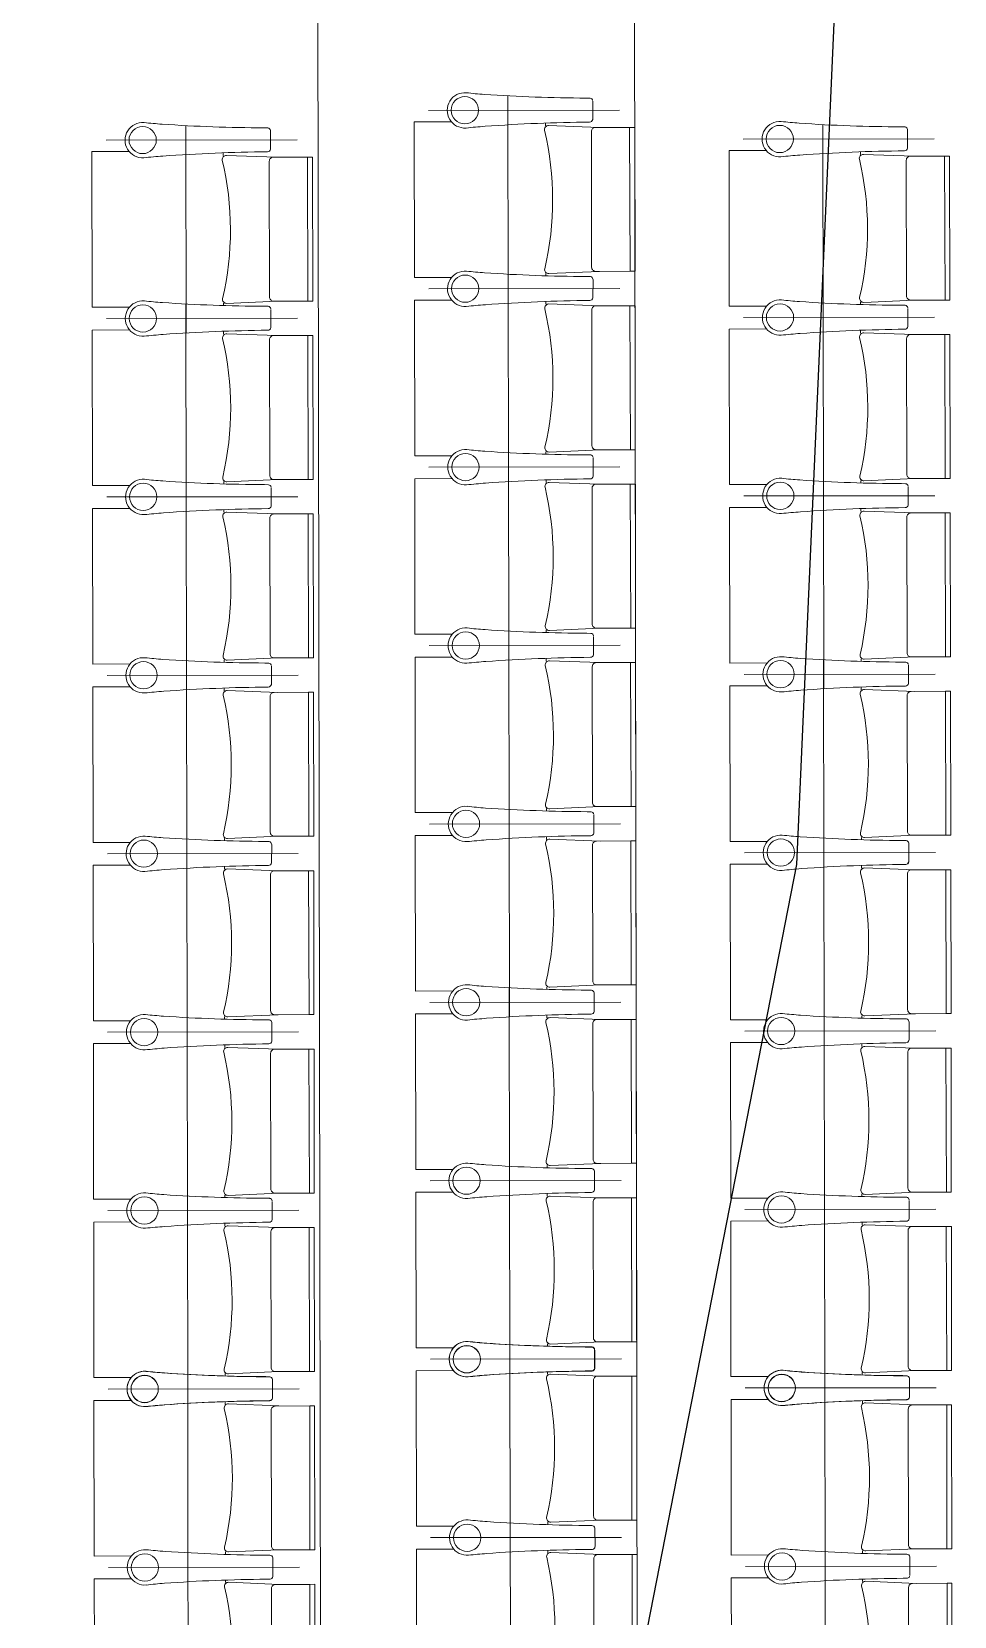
# Model space of a CAD drawing. Header units: millimetres. Extents: x 586 to 1010, y 369 to 668.
# Drawn here: x 687.69 to 690.578, y 474.639 to 479.602 of the extents above; entities that cross this region are included whole.
import ezdxf

# ---------------------------------------------------------------- set-up
doc = ezdxf.new("R2010")
doc.units = ezdxf.units.MM
doc.linetypes.add('CENTER', pattern=[2, 1.25, -0.25, 0.25, -0.25])
doc.linetypes.add('DASHED', pattern=[0.75, 0.5, -0.25])
doc.layers.add('plan line', color=7, linetype='Continuous', lineweight=15)

msp = doc.modelspace()

# ---------------------------------------------------------------- linework, layer by layer
at = {"color": 254, "lineweight": 25}
msp.add_lwpolyline([(689.8337, 492.1815), (690.1759, 488.4115), (690.4154, 484.4785), (690.0845, 476.9938), (689.3336, 473.1547), (688.3608, 469.8797), (686.2511, 464.8661), (683.9126, 461.3997), (682.5666, 460.2275), (680.996, 459.5586), (679.5611, 459.5542), (677.9508, 460.093), (676.3268, 461.1084), (674.7345, 462.5092), (671.8263, 466.1029), (669.833, 469.6129), (668.248, 474.1002), (667.65, 477.9454), (667.5806, 481.7471), (668.167, 489.4834)], dxfattribs=at)
for points in [[(671.7124, 620.7085), (706.7355, 621.773), (754.2598, 613.8303), (814.6609, 600.1481), (855.7567, 598.0104), (895.0671, 567.0647), (920.0096, 542.0176), (952.0084, 521.2476), (977.2234, 504.6526), (979.6352, 479.2339), (986.3437, 463.8549), (988.7975, 462.3853)], [(654.944, 595.4717), (670.2671, 587.3174), (714.302, 595.1648), (787.0891, 595.1648), (819.3936, 580.9441), (821.0297, 562.8505), (813.4907, 552.7881), (808.7339, 539.6711), (796.4072, 534.7059), (791.0222, 527.249), (791.0222, 507.547), (797.3007, 476.5274), (814.9752, 463.8897), (836.1481, 474.6816), (874.0221, 478.5878), (885.7286, 462.7333), (863.0042, 436.0794), (845.7887, 420.6845), (845.1044, 408.6747)], [(639.2065, 583.4381), (644.7272, 575.638), (657.7961, 553.4401), (668.4043, 543.9291), (682.5178, 548.7307), (692.9838, 555.4778), (711.9339, 556.5828), (734.3456, 532.1334), (750.593, 477.7475), (754.1369, 444.164), (776.4657, 425.4473), (782.6172, 412.2355)]]:
    msp.add_spline(points, degree=3, dxfattribs=at)
at = {"layer": 'plan line'}
for p, q in [((689.5931, 469.5423), (689.5757, 480.5733)), ((688.5844, 480.5391), (688.6017, 469.5734)), ((689.438, 479.3941), (689.4251, 479.3943)), ((689.4461, 479.3845), (689.446, 479.3273)), ((688.8871, 479.3198), (689.0037, 479.32)), ((688.8878, 478.8325), (688.8871, 479.3198)), ((689.2981, 479.316), (689.2981, 479.3076)), ((688.4294, 479.3009), (688.4165, 479.3011)), ((688.4375, 479.2912), (688.4374, 479.2341)), ((690.4238, 479.304), (690.4109, 479.3043)), ((690.4319, 479.2944), (690.4318, 479.2372)), ((687.8784, 479.2266), (687.995, 479.2268)), ((687.8792, 478.7393), (687.8784, 479.2266)), ((688.2895, 479.2228), (688.2895, 479.2144)), ((689.8729, 479.2297), (689.9895, 479.2299)), ((689.8736, 478.7424), (689.8729, 479.2297)), ((690.2839, 479.226), (690.2839, 479.2176)), ((689.0044, 478.8327), (688.8878, 478.8325)), ((689.2988, 478.845), (689.2988, 478.8377)), ((689.4389, 478.8353), (689.426, 478.8355)), ((689.4389, 478.8353), (689.426, 478.8355)), ((689.447, 478.8257), (689.4469, 478.7685)), ((689.447, 478.8257), (689.4469, 478.7685)), ((687.9958, 478.7395), (687.8792, 478.7393)), ((688.2902, 478.7517), (688.2902, 478.7444)), ((688.4303, 478.7421), (688.4174, 478.7423)), ((688.4303, 478.7421), (688.4174, 478.7423)), ((688.4384, 478.7324), (688.4382, 478.6753)), ((688.4384, 478.7324), (688.4382, 478.6753)), ((688.8879, 478.761), (689.0045, 478.7612)), ((688.8887, 478.2737), (688.8879, 478.761)), ((689.299, 478.7572), (689.299, 478.7488)), ((689.9902, 478.7426), (689.8736, 478.7424)), ((690.2846, 478.7549), (690.2846, 478.7476)), ((690.4247, 478.7452), (690.4118, 478.7455)), ((690.4247, 478.7452), (690.4118, 478.7455)), ((690.4328, 478.7356), (690.4327, 478.6784)), ((690.4328, 478.7356), (690.4327, 478.6784)), ((687.8793, 478.6678), (687.9959, 478.668)), ((687.8801, 478.1805), (687.8793, 478.6678)), ((689.8737, 478.6709), (689.9903, 478.6711)), ((689.8745, 478.1836), (689.8737, 478.6709)), ((690.2848, 478.6672), (690.2848, 478.6588)), ((688.2903, 478.664), (688.2904, 478.6556)), ((689.0053, 478.2739), (688.8887, 478.2737)), ((689.2997, 478.2862), (689.2997, 478.2789)), ((689.4398, 478.2765), (689.4269, 478.2767)), ((689.4398, 478.2765), (689.4269, 478.2767)), ((689.4479, 478.2669), (689.4477, 478.2097)), ((689.4479, 478.2669), (689.4477, 478.2097)), ((687.9967, 478.1807), (687.8801, 478.1805)), ((688.2911, 478.1929), (688.2911, 478.1856)), ((688.4311, 478.1833), (688.4183, 478.1835)), ((688.4311, 478.1833), (688.4183, 478.1835)), ((688.4393, 478.1737), (688.4391, 478.1165)), ((688.4393, 478.1737), (688.4391, 478.1165)), ((688.8888, 478.2022), (689.0054, 478.2024)), ((688.8896, 477.7149), (688.8888, 478.2022)), ((689.2999, 478.1984), (689.2999, 478.19)), ((689.9911, 478.1838), (689.8745, 478.1836)), ((690.2855, 478.1961), (690.2855, 478.1888)), ((690.4256, 478.1864), (690.4127, 478.1867)), ((690.4256, 478.1864), (690.4127, 478.1867)), ((690.4337, 478.1768), (690.4335, 478.1196)), ((690.4337, 478.1768), (690.4335, 478.1196)), ((687.8802, 478.109), (687.9968, 478.1092)), ((687.881, 477.6217), (687.8802, 478.109)), ((688.2912, 478.1052), (688.2912, 478.0968)), ((689.8746, 478.1121), (689.9912, 478.1123)), ((689.8754, 477.6248), (689.8746, 478.1121)), ((690.2857, 478.1084), (690.2857, 478.1)), ((689.3006, 477.7274), (689.3006, 477.7201)), ((689.0062, 477.7151), (688.8896, 477.7149)), ((689.4406, 477.7177), (689.4278, 477.7179)), ((689.4406, 477.7177), (689.4278, 477.7179)), ((689.4488, 477.7081), (689.4486, 477.6509)), ((689.4488, 477.7081), (689.4486, 477.6509)), ((688.292, 477.6341), (688.292, 477.6268)), ((688.432, 477.6245), (688.4192, 477.6247)), ((688.432, 477.6245), (688.4192, 477.6247)), ((688.8897, 477.6434), (689.0063, 477.6436)), ((688.8905, 477.1561), (688.8897, 477.6434)), ((689.3007, 477.6396), (689.3007, 477.6312)), ((689.992, 477.625), (689.8754, 477.6248)), ((690.2864, 477.6373), (690.2864, 477.63)), ((690.4264, 477.6276), (690.4136, 477.6279)), ((690.4264, 477.6276), (690.4136, 477.6279)), ((687.9976, 477.6219), (687.881, 477.6217)), ((688.4402, 477.6149), (688.44, 477.5577)), ((688.4402, 477.6149), (688.44, 477.5577)), ((690.4346, 477.618), (690.4344, 477.5608)), ((690.4346, 477.618), (690.4344, 477.5608)), ((687.8811, 477.5502), (687.9977, 477.5504)), ((687.8819, 477.0629), (687.8811, 477.5502)), ((688.2921, 477.5464), (688.2921, 477.538)), ((689.8755, 477.5533), (689.9921, 477.5535)), ((689.8763, 477.066), (689.8755, 477.5533)), ((690.2865, 477.5496), (690.2865, 477.5412)), ((689.0071, 477.1563), (688.8905, 477.1561)), ((689.3015, 477.1686), (689.3015, 477.1613)), ((689.4415, 477.1589), (689.4287, 477.1591)), ((689.4415, 477.1589), (689.4287, 477.1591)), ((689.4497, 477.1493), (689.4495, 477.0921)), ((689.4497, 477.1493), (689.4495, 477.0921)), ((688.8906, 477.0846), (689.0072, 477.0848)), ((688.8914, 476.5973), (688.8906, 477.0846)), ((689.3016, 477.0808), (689.3016, 477.0724)), ((690.2873, 477.0785), (690.2873, 477.0712)), ((687.9985, 477.0631), (687.8819, 477.0629)), ((688.2929, 477.0754), (688.2929, 477.0681)), ((688.4329, 477.0657), (688.42, 477.0659)), ((688.4329, 477.0657), (688.42, 477.0659)), ((688.441, 477.0561), (688.4409, 476.9989)), ((688.441, 477.0561), (688.4409, 476.9989)), ((689.9929, 477.0662), (689.8763, 477.066)), ((690.4273, 477.0688), (690.4145, 477.0691)), ((690.4273, 477.0688), (690.4145, 477.0691)), ((690.4355, 477.0592), (690.4353, 477.002)), ((690.4355, 477.0592), (690.4353, 477.002)), ((687.882, 476.9914), (687.9986, 476.9916)), ((687.8827, 476.5041), (687.882, 476.9914)), ((688.293, 476.9876), (688.293, 476.9792)), ((689.8764, 476.9945), (689.993, 476.9947)), ((689.8772, 476.5072), (689.8764, 476.9945)), ((690.2874, 476.9908), (690.2874, 476.9824)), ((689.008, 476.5975), (688.8914, 476.5973)), ((689.3024, 476.6098), (689.3024, 476.6025)), ((689.4424, 476.6001), (689.4296, 476.6003)), ((689.4424, 476.6001), (689.4296, 476.6003)), ((689.4505, 476.5905), (689.4504, 476.5333)), ((689.4505, 476.5905), (689.4504, 476.5333)), ((687.9993, 476.5043), (687.8827, 476.5041)), ((688.2937, 476.5166), (688.2937, 476.5093)), ((688.4338, 476.5069), (688.4209, 476.5071)), ((688.4338, 476.5069), (688.4209, 476.5071)), ((688.4419, 476.4973), (688.4418, 476.4401)), ((688.4419, 476.4973), (688.4418, 476.4401)), ((688.8915, 476.5258), (689.0081, 476.526)), ((688.8922, 476.0385), (688.8915, 476.5258)), ((689.3025, 476.522), (689.3025, 476.5136)), ((689.9938, 476.5074), (689.8772, 476.5072)), ((690.2882, 476.5197), (690.2882, 476.5124)), ((690.4282, 476.51), (690.4153, 476.5103)), ((690.4282, 476.51), (690.4154, 476.5103)), ((690.4363, 476.5004), (690.4362, 476.4432)), ((690.4363, 476.5004), (690.4362, 476.4432)), ((687.8829, 476.4326), (687.9994, 476.4328)), ((687.8836, 475.9453), (687.8829, 476.4326)), ((689.8773, 476.4357), (689.9939, 476.4359)), ((689.878, 475.9484), (689.8773, 476.4357)), ((690.2883, 476.432), (690.2883, 476.4236)), ((688.2939, 476.4288), (688.2939, 476.4204)), ((689.0088, 476.0387), (688.8922, 476.0385)), ((689.3032, 476.051), (689.3033, 476.0437)), ((689.4433, 476.0413), (689.4304, 476.0415)), ((689.4433, 476.0413), (689.4304, 476.0415)), ((689.4514, 476.0317), (689.4513, 475.9745)), ((689.4514, 476.0317), (689.4513, 475.9745)), ((688.0002, 475.9455), (687.8836, 475.9453)), ((688.2946, 475.9578), (688.2946, 475.9505)), ((688.4347, 475.9481), (688.4218, 475.9483)), ((688.4347, 475.9481), (688.4218, 475.9483)), ((688.4428, 475.9385), (688.4426, 475.8813)), ((688.4428, 475.9385), (688.4426, 475.8813)), ((688.8924, 475.967), (689.009, 475.9672)), ((688.8931, 475.4797), (688.8924, 475.967)), ((689.3034, 475.9632), (689.3034, 475.9548)), ((689.9946, 475.9486), (689.878, 475.9484)), ((690.289, 475.9609), (690.289, 475.9536)), ((690.4291, 475.9512), (690.4162, 475.9515)), ((690.4291, 475.9512), (690.4162, 475.9515)), ((690.4372, 475.9416), (690.4371, 475.8844)), ((690.4372, 475.9416), (690.4371, 475.8844)), ((687.8837, 475.8738), (688.0003, 475.874)), ((687.8845, 475.3865), (687.8837, 475.8738)), ((688.2948, 475.87), (688.2948, 475.8616)), ((689.8782, 475.8769), (689.9948, 475.8771)), ((689.8789, 475.3896), (689.8782, 475.8769)), ((690.2892, 475.8732), (690.2892, 475.8648)), ((689.3041, 475.4922), (689.3041, 475.4849)), ((689.0097, 475.4799), (688.8931, 475.4797)), ((689.4442, 475.4825), (689.4313, 475.4827)), ((689.4524, 475.4168), (689.4521, 475.4739)), ((689.4523, 475.4729), (689.4521, 475.4157)), ((688.2955, 475.399), (688.2955, 475.3917)), ((688.4355, 475.3893), (688.4227, 475.3895)), ((689.0098, 475.4084), (688.8932, 475.4082)), ((688.8932, 475.4082), (688.894, 474.9209)), ((689.3043, 475.397), (689.3043, 475.4043)), ((689.4443, 475.4071), (689.4314, 475.4069)), ((689.9955, 475.3898), (689.8789, 475.3896)), ((690.2899, 475.4021), (690.2899, 475.3948)), ((690.43, 475.3924), (690.4171, 475.3927)), ((688.0011, 475.3867), (687.8845, 475.3865)), ((688.4438, 475.3236), (688.4434, 475.3807)), ((688.4437, 475.3797), (688.4435, 475.3225)), ((690.4382, 475.3267), (690.4379, 475.3839)), ((690.4381, 475.3828), (690.4379, 475.3257)), ((688.0012, 475.3152), (687.8846, 475.315)), ((687.8846, 475.315), (687.8854, 474.8277)), ((688.2956, 475.3038), (688.2956, 475.3111)), ((688.4357, 475.3139), (688.4228, 475.3137)), ((689.9956, 475.3183), (689.879, 475.3181)), ((689.879, 475.3181), (689.8798, 474.8308)), ((690.2901, 475.307), (690.2901, 475.3143)), ((690.4301, 475.3171), (690.4172, 475.3168)), ((688.894, 474.9209), (689.0106, 474.9211)), ((689.305, 474.9259), (689.305, 474.9344)), ((689.4533, 474.858), (689.4529, 474.9151)), ((689.4533, 474.858), (689.4529, 474.9151)), ((689.0107, 474.8496), (688.8941, 474.8494)), ((688.8941, 474.8494), (688.8949, 474.3621)), ((689.3052, 474.8382), (689.3051, 474.8455)), ((689.4452, 474.8483), (689.4323, 474.8481)), ((689.4452, 474.8483), (689.4323, 474.8481)), ((690.2908, 474.8359), (690.2908, 474.8443)), ((687.8854, 474.8277), (688.002, 474.8279)), ((688.2964, 474.8327), (688.2964, 474.8412)), ((688.4447, 474.7648), (688.4443, 474.8219)), ((688.4447, 474.7648), (688.4443, 474.8219)), ((689.8798, 474.8308), (689.9964, 474.831)), ((690.4391, 474.7679), (690.4387, 474.8251)), ((690.4391, 474.7679), (690.4387, 474.8251)), ((688.0021, 474.7564), (687.8855, 474.7562)), ((687.8855, 474.7562), (687.8863, 474.2689)), ((688.2965, 474.745), (688.2965, 474.7523)), ((688.4365, 474.7551), (688.4237, 474.7549)), ((688.4365, 474.7551), (688.4237, 474.7549)), ((689.9965, 474.7595), (689.8799, 474.7593)), ((689.8799, 474.7593), (689.8807, 474.272)), ((690.291, 474.7482), (690.2909, 474.7555)), ((690.431, 474.7583), (690.4181, 474.758)), ((690.431, 474.7583), (690.4181, 474.758))]:
    msp.add_line(p, q, dxfattribs=at)
at = {"layer": 'plan line', "linetype": 'DASHED', "ltscale": 3}
for p, q in [((689.1815, 478.7518), (689.1805, 479.4013)), ((690.1673, 478.6617), (690.1663, 479.3112)), ((688.1729, 478.6586), (688.1718, 479.3081)), ((689.1824, 478.193), (689.1813, 478.8425)), ((688.1737, 478.0998), (688.1727, 478.7493)), ((690.1682, 478.1029), (690.1671, 478.7524)), ((689.1833, 477.6342), (689.1822, 478.2837)), ((688.1746, 477.541), (688.1736, 478.1905)), ((690.1691, 477.5441), (690.168, 478.1936)), ((689.1841, 477.0754), (689.1831, 477.7249)), ((688.1755, 476.9822), (688.1745, 477.6317)), ((690.1699, 476.9853), (690.1689, 477.6348)), ((689.185, 476.5166), (689.184, 477.1661)), ((688.1764, 476.4234), (688.1754, 477.0729)), ((690.1708, 476.4265), (690.1698, 477.076)), ((689.1859, 475.9578), (689.1849, 476.6073)), ((688.1773, 475.8646), (688.1763, 476.5141)), ((690.1717, 475.8677), (690.1707, 476.5172)), ((689.1868, 475.399), (689.1858, 476.0485)), ((688.1782, 475.3058), (688.1771, 475.9553)), ((690.1726, 475.3089), (690.1716, 475.9584)), ((689.1866, 475.4899), (689.1877, 474.8403)), ((688.178, 475.3967), (688.179, 474.7471)), ((690.1724, 475.3998), (690.1735, 474.7503)), ((689.1875, 474.9311), (689.1885, 474.2815)), ((688.1789, 474.8379), (688.1799, 474.1883)), ((690.1733, 474.841), (690.1743, 474.1915))]:
    msp.add_line(p, q, dxfattribs=at)
at = {"layer": 'plan line', "linetype": 'CENTER', "ltscale": 3}
for p, q in [((689.5295, 479.3566), (688.9316, 479.3556)), ((688.5209, 479.2633), (687.923, 479.2624)), ((690.5153, 479.2665), (689.9174, 479.2656)), ((689.5304, 478.7978), (688.9325, 478.7968)), ((689.5304, 478.7978), (688.9325, 478.7968)), ((688.5218, 478.7045), (687.9238, 478.7036)), ((688.5218, 478.7045), (687.9238, 478.7036)), ((690.5162, 478.7077), (689.9183, 478.7068)), ((690.5162, 478.7077), (689.9183, 478.7068)), ((689.5313, 478.239), (688.9333, 478.238)), ((689.5313, 478.239), (688.9333, 478.238)), ((688.5227, 478.1458), (687.9247, 478.1448)), ((688.5227, 478.1458), (687.9247, 478.1448)), ((690.5171, 478.1489), (689.9191, 478.148)), ((690.5171, 478.1489), (689.9191, 478.148)), ((689.5322, 477.6802), (688.9342, 477.6792)), ((689.5322, 477.6802), (688.9342, 477.6792)), ((688.5235, 477.587), (687.9256, 477.586)), ((688.5235, 477.587), (687.9256, 477.586)), ((690.518, 477.5901), (689.92, 477.5892)), ((690.518, 477.5901), (689.92, 477.5892)), ((689.533, 477.1214), (688.9351, 477.1204)), ((689.533, 477.1214), (688.9351, 477.1204)), ((688.5244, 477.0282), (687.9265, 477.0272)), ((688.5244, 477.0282), (687.9265, 477.0272)), ((690.5188, 477.0313), (689.9209, 477.0304)), ((690.5188, 477.0313), (689.9209, 477.0304)), ((689.5339, 476.5626), (688.936, 476.5616)), ((689.5339, 476.5626), (688.936, 476.5616)), ((688.5253, 476.4694), (687.9274, 476.4684)), ((688.5253, 476.4694), (687.9274, 476.4684)), ((690.5197, 476.4725), (689.9218, 476.4716)), ((690.5197, 476.4725), (689.9218, 476.4716)), ((689.5348, 476.0038), (688.9369, 476.0028)), ((689.5348, 476.0038), (688.9369, 476.0028)), ((688.5262, 475.9106), (687.9282, 475.9096)), ((688.5262, 475.9106), (687.9282, 475.9096)), ((690.5206, 475.9137), (689.9227, 475.9128)), ((690.5206, 475.9137), (689.9227, 475.9128)), ((689.5357, 475.445), (688.9377, 475.444)), ((689.5357, 475.445), (688.9377, 475.444)), ((688.5271, 475.3518), (687.9291, 475.3508)), ((688.5271, 475.3518), (687.9291, 475.3508)), ((690.5215, 475.3549), (689.9235, 475.354)), ((690.5215, 475.3549), (689.9235, 475.354)), ((689.5366, 474.8862), (688.9386, 474.8852)), ((689.5366, 474.8862), (688.9386, 474.8852)), ((690.5224, 474.7961), (689.9244, 474.7952)), ((690.5224, 474.7961), (689.9244, 474.7952)), ((688.5279, 474.793), (687.93, 474.792)), ((688.5279, 474.793), (687.93, 474.792))]:
    msp.add_line(p, q, dxfattribs=at)
at = {"layer": 'plan line'}
for points in [[(689.4662, 479.3025), (689.3079, 479.3081, 0.474715), (689.295, 479.2933, -0.115865), (689.2957, 478.8592, 0.474715), (689.3087, 478.8445), (689.4669, 478.8516)], [(689.5617, 479.3026), (689.4547, 479.3024, 0.414214), (689.442, 479.2897), (689.4427, 478.8643, 0.414214), (689.4554, 478.8516), (689.5632, 478.8518), (689.5617, 479.3026)], [(688.4576, 479.2093), (688.2993, 479.2149, 0.474715), (688.2864, 479.2001, -0.115865), (688.2871, 478.766, 0.474715), (688.3, 478.7513), (688.4583, 478.7584)], [(690.452, 479.2124), (690.2937, 479.218, 0.474715), (690.2808, 479.2032, -0.115865), (690.2815, 478.7692, 0.474715), (690.2945, 478.7545), (690.4527, 478.7616)], [(690.5475, 479.2125), (690.4405, 479.2124, 0.414214), (690.4278, 479.1997), (690.4285, 478.7742, 0.414214), (690.4412, 478.7616), (690.549, 478.7617), (690.5475, 479.2125)], [(688.5531, 479.2094), (688.4461, 479.2092, 0.414214), (688.4334, 479.1965), (688.4341, 478.7711, 0.414214), (688.4468, 478.7584), (688.5546, 478.7586), (688.5531, 479.2094)], [(689.4671, 478.7437), (689.3088, 478.7493, 0.474715), (689.2959, 478.7345, -0.115865), (689.2966, 478.3004, 0.474715), (689.3095, 478.2857), (689.4678, 478.2928)], [(689.5626, 478.7438), (689.4556, 478.7436, 0.414214), (689.4429, 478.7309), (689.4436, 478.3055, 0.414214), (689.4563, 478.2928), (689.5641, 478.293), (689.5626, 478.7438)], [(688.4584, 478.6505), (688.3002, 478.6561, 0.474715), (688.2873, 478.6413, -0.115865), (688.2879, 478.2072, 0.474715), (688.3009, 478.1925), (688.4591, 478.1996)], [(688.554, 478.6506), (688.447, 478.6504, 0.414214), (688.4343, 478.6377), (688.435, 478.2123, 0.414214), (688.4477, 478.1996), (688.5555, 478.1998), (688.554, 478.6506)], [(690.4529, 478.6536), (690.2946, 478.6592, 0.474715), (690.2817, 478.6444, -0.115865), (690.2824, 478.2104, 0.474715), (690.2953, 478.1957), (690.4536, 478.2028)], [(690.5484, 478.6537), (690.4414, 478.6536, 0.414214), (690.4287, 478.6409), (690.4294, 478.2154, 0.414214), (690.4421, 478.2028), (690.5499, 478.2029), (690.5484, 478.6537)], [(689.4679, 478.1849), (689.3097, 478.1905, 0.474715), (689.2968, 478.1757, -0.115865), (689.2974, 477.7416, 0.474715), (689.3104, 477.7269), (689.4686, 477.734)], [(689.5635, 478.185), (689.4565, 478.1848, 0.414214), (689.4438, 478.1721), (689.4445, 477.7467, 0.414214), (689.4572, 477.734), (689.565, 477.7342), (689.5635, 478.185)], [(688.4593, 478.0917), (688.3011, 478.0973, 0.474715), (688.2881, 478.0825, -0.115865), (688.2888, 477.6484, 0.474715), (688.3018, 477.6337), (688.46, 477.6408)], [(688.5549, 478.0918), (688.4479, 478.0916, 0.414214), (688.4352, 478.0789), (688.4359, 477.6535, 0.414214), (688.4486, 477.6408), (688.5564, 477.641), (688.5549, 478.0918)], [(690.4537, 478.0948), (690.2955, 478.1004, 0.474715), (690.2826, 478.0856, -0.115865), (690.2832, 477.6516, 0.474715), (690.2962, 477.6369), (690.4544, 477.644)], [(690.5493, 478.0949), (690.4423, 478.0948, 0.414214), (690.4296, 478.0821), (690.4303, 477.6566, 0.414214), (690.443, 477.644), (690.5508, 477.6441), (690.5493, 478.0949)], [(689.4688, 477.6261), (689.3106, 477.6317, 0.474715), (689.2976, 477.6169, -0.115865), (689.2983, 477.1828, 0.474715), (689.3113, 477.1681), (689.4695, 477.1752)], [(689.5644, 477.6262), (689.4574, 477.626, 0.414214), (689.4447, 477.6133), (689.4454, 477.1879, 0.414214), (689.4581, 477.1752), (689.5659, 477.1754), (689.5644, 477.6262)], [(688.4602, 477.5329), (688.3019, 477.5385, 0.474715), (688.289, 477.5237, -0.115865), (688.2897, 477.0896, 0.474715), (688.3027, 477.0749), (688.4609, 477.082)], [(688.5558, 477.533), (688.4487, 477.5328, 0.414214), (688.4361, 477.5201), (688.4367, 477.0947, 0.414214), (688.4495, 477.082), (688.5572, 477.0822), (688.5558, 477.533)], [(690.4546, 477.536), (690.2964, 477.5416, 0.474715), (690.2834, 477.5268, -0.115865), (690.2841, 477.0928, 0.474715), (690.2971, 477.0781), (690.4553, 477.0852)], [(690.5502, 477.5361), (690.4432, 477.536, 0.414214), (690.4305, 477.5233), (690.4312, 477.0978, 0.414214), (690.4439, 477.0852), (690.5517, 477.0853), (690.5502, 477.5361)], [(689.4697, 477.0673), (689.3114, 477.0729, 0.474715), (689.2985, 477.0581, -0.115865), (689.2992, 476.624, 0.474715), (689.3122, 476.6093), (689.4704, 476.6164)], [(689.5653, 477.0674), (689.4583, 477.0672, 0.414214), (689.4456, 477.0545), (689.4462, 476.6291, 0.414214), (689.459, 476.6164), (689.5667, 476.6166), (689.5653, 477.0674)], [(688.4611, 476.9741), (688.3028, 476.9797, 0.474715), (688.2899, 476.9649, -0.115865), (688.2906, 476.5308, 0.474715), (688.3036, 476.5161), (688.4618, 476.5232)], [(690.4555, 476.9772), (690.2972, 476.9828, 0.474715), (690.2843, 476.968, -0.115865), (690.285, 476.534, 0.474715), (690.298, 476.5193), (690.4562, 476.5264)], [(688.5566, 476.9742), (688.4496, 476.974, 0.414214), (688.437, 476.9613), (688.4376, 476.5359, 0.414214), (688.4503, 476.5232), (688.5581, 476.5234), (688.5566, 476.9742)], [(690.5511, 476.9773), (690.4441, 476.9772, 0.414214), (690.4314, 476.9645), (690.432, 476.5391, 0.414214), (690.4448, 476.5264), (690.5525, 476.5265), (690.5511, 476.9773)], [(689.4706, 476.5085), (689.3123, 476.5141, 0.474715), (689.2994, 476.4993, -0.115865), (689.3001, 476.0652, 0.474715), (689.3131, 476.0505), (689.4713, 476.0576)], [(689.5661, 476.5086), (689.4591, 476.5084, 0.414214), (689.4465, 476.4957), (689.4471, 476.0703, 0.414214), (689.4598, 476.0576), (689.5676, 476.0578), (689.5661, 476.5086)], [(688.462, 476.4153), (688.3037, 476.4209, 0.474715), (688.2908, 476.4061, -0.115865), (688.2915, 475.972, 0.474715), (688.3044, 475.9573), (688.4627, 475.9644)], [(688.5575, 476.4154), (688.4505, 476.4152, 0.414214), (688.4378, 476.4025), (688.4385, 475.9771, 0.414214), (688.4512, 475.9644), (688.559, 475.9646), (688.5575, 476.4154)], [(690.4564, 476.4184), (690.2981, 476.424, 0.474715), (690.2852, 476.4093, -0.115865), (690.2859, 475.9752, 0.474715), (690.2989, 475.9605), (690.4571, 475.9676)], [(690.5519, 476.4185), (690.4449, 476.4184, 0.414214), (690.4323, 476.4057), (690.4329, 475.9803, 0.414214), (690.4456, 475.9676), (690.5534, 475.9677), (690.5519, 476.4185)], [(689.4715, 475.9497), (689.3132, 475.9553, 0.474715), (689.3003, 475.9405, -0.115865), (689.301, 475.5064, 0.474715), (689.3139, 475.4917), (689.4722, 475.4988)], [(689.567, 475.9498), (689.46, 475.9496, 0.414214), (689.4473, 475.9369), (689.448, 475.5115, 0.414214), (689.4607, 475.4988), (689.5685, 475.499), (689.567, 475.9498)], [(688.4628, 475.8565), (688.3046, 475.8621, 0.474715), (688.2917, 475.8473, -0.115865), (688.2923, 475.4132, 0.474715), (688.3053, 475.3985), (688.4636, 475.4056)], [(688.5584, 475.8566), (688.4514, 475.8564, 0.414214), (688.4387, 475.8437), (688.4394, 475.4183, 0.414214), (688.4521, 475.4056), (688.5599, 475.4058), (688.5584, 475.8566)], [(690.4573, 475.8596), (690.299, 475.8652, 0.474715), (690.2861, 475.8505, -0.115865), (690.2868, 475.4164, 0.474715), (690.2997, 475.4017), (690.458, 475.4088)], [(690.5528, 475.8597), (690.4458, 475.8596, 0.414214), (690.4331, 475.8469), (690.4338, 475.4215, 0.414214), (690.4465, 475.4088), (690.5543, 475.4089), (690.5528, 475.8597)], [(689.4731, 474.94), (689.3148, 474.934, -0.474715), (689.3018, 474.9487, 0.115865), (689.3012, 475.3827, -0.474715), (689.3141, 475.3975), (689.4723, 475.3909)], [(689.5686, 474.9402), (689.4616, 474.94, -0.414214), (689.4489, 474.9527), (689.4482, 475.3781, -0.414214), (689.4609, 475.3909), (689.5687, 475.391), (689.5686, 474.9402)], [(688.4644, 474.8468), (688.3062, 474.8408, -0.474715), (688.2932, 474.8555, 0.115865), (688.2925, 475.2895, -0.474715), (688.3055, 475.3043), (688.4637, 475.2977)], [(688.56, 474.847), (688.453, 474.8468, -0.414214), (688.4403, 474.8595), (688.4396, 475.2849, -0.414214), (688.4523, 475.2976), (688.5601, 475.2978), (688.56, 474.847)], [(690.4589, 474.85), (690.3006, 474.8439, -0.474715), (690.2876, 474.8586, 0.115865), (690.287, 475.2927, -0.474715), (690.2999, 475.3074), (690.4581, 475.3008)], [(690.5544, 474.8502), (690.4474, 474.85, -0.414214), (690.4347, 474.8627), (690.434, 475.2881, -0.414214), (690.4467, 475.3008), (690.5545, 475.301), (690.5544, 474.8502)], [(689.4739, 474.3812), (689.3157, 474.3752, -0.474715), (689.3027, 474.3899, 0.115865), (689.302, 474.8239, -0.474715), (689.315, 474.8387), (689.4732, 474.8321)], [(689.5695, 474.3814), (689.4625, 474.3812, -0.414214), (689.4498, 474.3939), (689.4491, 474.8193, -0.414214), (689.4618, 474.8321), (689.5696, 474.8322), (689.5695, 474.3814)], [(688.4653, 474.288), (688.3071, 474.282, -0.474715), (688.2941, 474.2967, 0.115865), (688.2934, 474.7307, -0.474715), (688.3064, 474.7455), (688.4646, 474.7389)], [(690.4597, 474.2912), (690.3015, 474.2851, -0.474715), (690.2885, 474.2998, 0.115865), (690.2878, 474.7339, -0.474715), (690.3008, 474.7486), (690.459, 474.742)], [(688.5609, 474.2882), (688.4539, 474.288, -0.414214), (688.4411, 474.3007), (688.4405, 474.7261, -0.414214), (688.4532, 474.7388), (688.5609, 474.739), (688.5609, 474.2882)], [(690.5553, 474.2914), (690.4483, 474.2912, -0.414214), (690.4356, 474.3039), (690.4349, 474.7293, -0.414214), (690.4476, 474.742), (690.5554, 474.7422), (690.5553, 474.2914)]]:
    msp.add_lwpolyline(points, format="xyb", dxfattribs=at)
for points in [[(689.5777, 479.3026), (689.5785, 478.8518), (689.5632, 478.8518), (689.5617, 479.3026), (689.5777, 479.3026)], [(690.5635, 479.2126), (690.5643, 478.7617), (690.549, 478.7617), (690.5475, 479.2125), (690.5635, 479.2126)], [(688.5691, 479.2094), (688.5698, 478.7586), (688.5546, 478.7586), (688.5531, 479.2094), (688.5691, 479.2094)], [(689.5786, 478.7438), (689.5793, 478.293), (689.5641, 478.293), (689.5626, 478.7438), (689.5786, 478.7438)], [(688.57, 478.6506), (688.5707, 478.1998), (688.5555, 478.1998), (688.554, 478.6506), (688.57, 478.6506)], [(690.5644, 478.6538), (690.5651, 478.2029), (690.5499, 478.2029), (690.5484, 478.6537), (690.5644, 478.6538)], [(689.5795, 478.185), (689.5802, 477.7342), (689.565, 477.7342), (689.5635, 478.185), (689.5795, 478.185)], [(688.5709, 478.0918), (688.5716, 477.641), (688.5564, 477.641), (688.5549, 478.0918), (688.5709, 478.0918)], [(690.5653, 478.095), (690.566, 477.6441), (690.5508, 477.6441), (690.5493, 478.0949), (690.5653, 478.095)], [(689.5804, 477.6262), (689.5811, 477.1754), (689.5659, 477.1754), (689.5644, 477.6262), (689.5804, 477.6262)], [(688.5718, 477.533), (688.5725, 477.0822), (688.5572, 477.0822), (688.5558, 477.533), (688.5718, 477.533)], [(690.5662, 477.5362), (690.5669, 477.0853), (690.5517, 477.0853), (690.5502, 477.5361), (690.5662, 477.5362)], [(689.5813, 477.0674), (689.582, 476.6166), (689.5667, 476.6166), (689.5653, 477.0674), (689.5813, 477.0674)], [(688.5726, 476.9742), (688.5734, 476.5234), (688.5581, 476.5234), (688.5566, 476.9742), (688.5726, 476.9742)], [(690.5671, 476.9774), (690.5678, 476.5265), (690.5525, 476.5265), (690.5511, 476.9773), (690.5671, 476.9774)], [(689.5822, 476.5086), (689.5829, 476.0578), (689.5676, 476.0578), (689.5661, 476.5086), (689.5822, 476.5086)], [(688.5735, 476.4154), (688.5742, 475.9646), (688.559, 475.9646), (688.5575, 476.4154), (688.5735, 476.4154)], [(690.5679, 476.4186), (690.5687, 475.9677), (690.5534, 475.9677), (690.5519, 476.4185), (690.5679, 476.4186)], [(689.583, 475.9498), (689.5837, 475.499), (689.5685, 475.499), (689.567, 475.9498), (689.583, 475.9498)], [(688.5744, 475.8566), (688.5751, 475.4058), (688.5599, 475.4058), (688.5584, 475.8566), (688.5744, 475.8566)], [(690.5688, 475.8598), (690.5695, 475.4089), (690.5543, 475.4089), (690.5528, 475.8597), (690.5688, 475.8598)], [(689.5846, 474.9403), (689.5839, 475.3911), (689.5687, 475.391), (689.5686, 474.9402), (689.5846, 474.9403)], [(688.576, 474.847), (688.5753, 475.2979), (688.5601, 475.2978), (688.56, 474.847), (688.576, 474.847)], [(690.5704, 474.8502), (690.5697, 475.301), (690.5545, 475.301), (690.5544, 474.8502), (690.5704, 474.8502)], [(689.5855, 474.3815), (689.5848, 474.8323), (689.5696, 474.8322), (689.5695, 474.3814), (689.5855, 474.3815)], [(688.5769, 474.2882), (688.5762, 474.7391), (688.5609, 474.739), (688.5609, 474.2882), (688.5769, 474.2882)], [(690.5713, 474.2914), (690.5706, 474.7422), (690.5554, 474.7422), (690.5553, 474.2914), (690.5713, 474.2914)]]:
    msp.add_lwpolyline(points, dxfattribs=at)
for centre in [(689.0457, 479.3561), (688.0371, 479.2629), (690.0315, 479.2661), (689.0466, 478.7973), (689.0466, 478.7973), (688.038, 478.7041), (688.038, 478.7041), (690.0324, 478.7073), (690.0324, 478.7073), (689.0475, 478.2385), (689.0475, 478.2385), (688.0389, 478.1453), (688.0389, 478.1453), (690.0333, 478.1485), (690.0333, 478.1485), (689.0484, 477.6797), (689.0484, 477.6797), (688.0398, 477.5865), (688.0397, 477.5865), (690.0342, 477.5897), (690.0342, 477.5897), (689.0493, 477.1209), (689.0493, 477.1209), (688.0406, 477.0277), (688.0406, 477.0277), (690.0351, 477.0309), (690.0351, 477.0309), (689.0501, 476.5621), (689.0501, 476.5621), (688.0415, 476.4689), (688.0415, 476.4689), (690.0359, 476.4721), (690.0359, 476.4721), (689.051, 476.0033), (689.051, 476.0033), (688.0424, 475.9101), (688.0424, 475.9101), (690.0368, 475.9133), (690.0368, 475.9133), (689.0519, 475.4445), (689.0519, 475.4438), (688.0433, 475.3513), (688.0433, 475.3506), (690.0377, 475.3545), (690.0377, 475.3538), (689.0528, 474.885), (689.0528, 474.885), (688.0442, 474.7918), (688.0442, 474.7918), (690.0386, 474.795), (690.0386, 474.795)]:
    msp.add_circle(centre, 0.0427, dxfattribs=at)
for centre, radius, start, end in [((689.0459, 479.3558), 0.0554, 85.5424, 273.5847), ((689.1705, 480.3985), 0.9947, 263.0552, 266.318), ((689.4451, 484.3909), 4.9966, 266.1162, 269.7717), ((689.4366, 479.3848), 0.00935, 8.5288, 81.652), ((688.0373, 479.2626), 0.0554, 85.5424, 273.5847), ((688.1619, 480.3052), 0.9947, 263.0552, 266.318), ((688.4364, 484.2977), 4.9966, 266.1162, 269.7717), ((689.4876, 473.9907), 5.3287, 90.5499, 94.0735), ((689.4364, 479.3288), 0.00967, 269.4661, 350.9165), ((690.0317, 479.2657), 0.0554, 85.5424, 273.5847), ((690.1563, 480.3084), 0.9947, 263.0552, 266.318), ((690.4308, 484.3008), 4.9966, 266.1162, 269.7717), ((688.428, 479.2916), 0.00935, 8.5288, 81.652), ((689.4375, 475.3642), 3.9554, 94.7628, 95.6309), ((690.4224, 479.2948), 0.00935, 8.5288, 81.652), ((688.4288, 475.271), 3.9554, 94.7628, 95.6309), ((688.479, 473.8975), 5.3287, 90.5499, 94.0735), ((688.4278, 479.2356), 0.00967, 269.4661, 350.9165), ((690.4233, 475.2742), 3.9554, 94.7628, 95.6309), ((690.4734, 473.9006), 5.3287, 90.5499, 94.0735), ((690.4222, 479.2388), 0.00967, 269.4661, 350.9165), ((689.0468, 478.797), 0.0554, 85.5424, 273.5847), ((689.0468, 478.797), 0.0554, 85.5424, 273.5847), ((689.1714, 479.8397), 0.9947, 263.0552, 266.318), ((689.1714, 479.8397), 0.9947, 263.0552, 266.318), ((689.4459, 483.8321), 4.9966, 266.1162, 269.7717), ((689.4459, 483.8321), 4.9966, 266.1162, 269.7717), ((689.4375, 478.826), 0.00935, 8.5288, 81.652), ((689.4375, 478.826), 0.00935, 8.5288, 81.652), ((689.4373, 478.77), 0.00967, 269.4661, 350.9165), ((689.4373, 478.77), 0.00967, 269.4661, 350.9165), ((688.0382, 478.7038), 0.0554, 85.5424, 273.5847), ((688.0382, 478.7038), 0.0554, 85.5424, 273.5847), ((688.1628, 479.7464), 0.9947, 263.0552, 266.318), ((688.1627, 479.7464), 0.9947, 263.0552, 266.318), ((688.4373, 483.7389), 4.9966, 266.1162, 269.7717), ((688.4373, 483.7389), 4.9966, 266.1162, 269.7717), ((688.4289, 478.7328), 0.00935, 8.5288, 81.652), ((688.4289, 478.7328), 0.00935, 8.5288, 81.652), ((689.4384, 474.8054), 3.9554, 94.7628, 95.6309), ((689.4384, 474.8054), 3.9554, 94.7628, 95.6309), ((689.4885, 473.4319), 5.3287, 90.5499, 94.0735), ((689.4885, 473.4319), 5.3287, 90.5499, 94.0735), ((690.0326, 478.7069), 0.0554, 85.5424, 273.5847), ((690.0326, 478.7069), 0.0554, 85.5424, 273.5847), ((690.1572, 479.7496), 0.9947, 263.0552, 266.318), ((690.1572, 479.7496), 0.9947, 263.0552, 266.318), ((690.4317, 483.742), 4.9966, 266.1162, 269.7717), ((690.4317, 483.742), 4.9966, 266.1162, 269.7717), ((690.4233, 478.736), 0.00935, 8.5288, 81.652), ((690.4233, 478.736), 0.00935, 8.5288, 81.652), ((688.4798, 473.3387), 5.3287, 90.5499, 94.0735), ((688.4798, 473.3387), 5.3287, 90.5499, 94.0735), ((688.4287, 478.6768), 0.00967, 269.4661, 350.9165), ((688.4287, 478.6768), 0.00967, 269.4661, 350.9165), ((690.4743, 473.3418), 5.3287, 90.5499, 94.0735), ((690.4743, 473.3418), 5.3287, 90.5499, 94.0735), ((690.4231, 478.68), 0.00967, 269.4661, 350.9165), ((690.4231, 478.68), 0.00967, 269.4661, 350.9165), ((688.4297, 474.7122), 3.9554, 94.7628, 95.6309), ((688.4297, 474.7122), 3.9554, 94.7628, 95.6309), ((690.4242, 474.7154), 3.9554, 94.7628, 95.6309), ((690.4242, 474.7154), 3.9554, 94.7628, 95.6309), ((689.0477, 478.2382), 0.0554, 85.5424, 273.5847), ((689.0477, 478.2382), 0.0554, 85.5424, 273.5847), ((689.1723, 479.2809), 0.9947, 263.0552, 266.318), ((689.1723, 479.2809), 0.9947, 263.0552, 266.318), ((689.4468, 483.2733), 4.9966, 266.1162, 269.7717), ((689.4468, 483.2733), 4.9966, 266.1162, 269.7717), ((689.4384, 478.2672), 0.00935, 8.5288, 81.652), ((689.4384, 478.2672), 0.00935, 8.5288, 81.652), ((688.039, 478.145), 0.0554, 85.5424, 273.5847), ((688.039, 478.145), 0.0554, 85.5424, 273.5847), ((688.1636, 479.1877), 0.9947, 263.0552, 266.318), ((688.1636, 479.1877), 0.9947, 263.0552, 266.318), ((688.4382, 483.1801), 4.9966, 266.1162, 269.7717), ((688.4382, 483.1801), 4.9966, 266.1162, 269.7717), ((688.4298, 478.174), 0.00935, 8.5288, 81.652), ((688.4298, 478.174), 0.00935, 8.5288, 81.652), ((689.4392, 474.2466), 3.9554, 94.7628, 95.6309), ((689.4392, 474.2466), 3.9554, 94.7628, 95.6309), ((689.4893, 472.8731), 5.3287, 90.5499, 94.0735), ((689.4893, 472.8731), 5.3287, 90.5499, 94.0735), ((689.4382, 478.2112), 0.00967, 269.4661, 350.9165), ((689.4382, 478.2112), 0.00967, 269.4661, 350.9165), ((690.0335, 478.1481), 0.0554, 85.5424, 273.5847), ((690.0335, 478.1481), 0.0554, 85.5424, 273.5847), ((690.1581, 479.1908), 0.9947, 263.0552, 266.318), ((690.1581, 479.1908), 0.9947, 263.0552, 266.318), ((690.4326, 483.1832), 4.9966, 266.1162, 269.7717), ((690.4326, 483.1832), 4.9966, 266.1162, 269.7717), ((690.4242, 478.1772), 0.00935, 8.5288, 81.652), ((690.4242, 478.1772), 0.00935, 8.5288, 81.652), ((690.424, 478.1212), 0.00967, 269.4661, 350.9165), ((690.424, 478.1212), 0.00967, 269.4661, 350.9165), ((688.4306, 474.1534), 3.9554, 94.7628, 95.6309), ((688.4306, 474.1534), 3.9554, 94.7628, 95.6309), ((688.4807, 472.7799), 5.3287, 90.5499, 94.0735), ((688.4807, 472.7799), 5.3287, 90.5499, 94.0735), ((688.4296, 478.118), 0.00967, 269.4661, 350.9165), ((688.4296, 478.118), 0.00967, 269.4661, 350.9165), ((690.425, 474.1566), 3.9554, 94.7628, 95.6309), ((690.425, 474.1566), 3.9554, 94.7628, 95.6309), ((690.4751, 472.7831), 5.3287, 90.5499, 94.0735), ((690.4751, 472.7831), 5.3287, 90.5499, 94.0735), ((689.0486, 477.6794), 0.0554, 85.5424, 273.5847), ((689.0486, 477.6794), 0.0554, 85.5424, 273.5847), ((689.1731, 478.7221), 0.9947, 263.0552, 266.318), ((689.1731, 478.7221), 0.9947, 263.0552, 266.318), ((689.4477, 482.7145), 4.9966, 266.1162, 269.7717), ((689.4477, 482.7145), 4.9966, 266.1162, 269.7717), ((689.4393, 477.7084), 0.00935, 8.5288, 81.652), ((689.4393, 477.7084), 0.00935, 8.5288, 81.652), ((688.0399, 477.5862), 0.0554, 85.5424, 273.5847), ((688.0399, 477.5862), 0.0554, 85.5424, 273.5847), ((688.1645, 478.6289), 0.9947, 263.0552, 266.318), ((688.1645, 478.6289), 0.9947, 263.0552, 266.318), ((688.4391, 482.6213), 4.9966, 266.1162, 269.7717), ((688.4391, 482.6213), 4.9966, 266.1162, 269.7717), ((688.4307, 477.6152), 0.00935, 8.5288, 81.652), ((688.4307, 477.6152), 0.00935, 8.5288, 81.652), ((689.4401, 473.6879), 3.9554, 94.7628, 95.6309), ((689.4401, 473.6879), 3.9554, 94.7628, 95.6309), ((689.4902, 472.3143), 5.3287, 90.5499, 94.0735), ((689.4902, 472.3143), 5.3287, 90.5499, 94.0735), ((689.4391, 477.6524), 0.00967, 269.4661, 350.9165), ((689.4391, 477.6524), 0.00967, 269.4661, 350.9165), ((690.0344, 477.5893), 0.0554, 85.5424, 273.5847), ((690.0344, 477.5893), 0.0554, 85.5424, 273.5847), ((690.1589, 478.632), 0.9947, 263.0552, 266.318), ((690.1589, 478.632), 0.9947, 263.0552, 266.318), ((690.4335, 482.6244), 4.9966, 266.1162, 269.7717), ((690.4335, 482.6244), 4.9966, 266.1162, 269.7717), ((690.4251, 477.6184), 0.00935, 8.5288, 81.652), ((690.4251, 477.6184), 0.00935, 8.5288, 81.652), ((688.4315, 473.5946), 3.9554, 94.7628, 95.6309), ((688.4315, 473.5946), 3.9554, 94.7628, 95.6309), ((688.4816, 472.2211), 5.3287, 90.5499, 94.0735), ((688.4816, 472.2211), 5.3287, 90.5499, 94.0735), ((688.4304, 477.5592), 0.00967, 269.4661, 350.9165), ((688.4304, 477.5592), 0.00967, 269.4661, 350.9165), ((690.4259, 473.5978), 3.9554, 94.7628, 95.6309), ((690.4259, 473.5978), 3.9554, 94.7628, 95.6309), ((690.476, 472.2243), 5.3287, 90.5499, 94.0735), ((690.476, 472.2243), 5.3287, 90.5499, 94.0735), ((690.4249, 477.5624), 0.00967, 269.4661, 350.9165), ((690.4249, 477.5624), 0.00967, 269.4661, 350.9165), ((689.0494, 477.1206), 0.0554, 85.5424, 273.5847), ((689.0494, 477.1206), 0.0554, 85.5424, 273.5847), ((689.174, 478.1633), 0.9947, 263.0552, 266.318), ((689.174, 478.1633), 0.9947, 263.0552, 266.318), ((689.4486, 482.1557), 4.9966, 266.1162, 269.7717), ((689.4486, 482.1557), 4.9966, 266.1162, 269.7717), ((689.4402, 477.1496), 0.00935, 8.5288, 81.652), ((689.4402, 477.1496), 0.00935, 8.5288, 81.652), ((688.0408, 477.0274), 0.0554, 85.5424, 273.5847), ((688.0408, 477.0274), 0.0554, 85.5424, 273.5847), ((688.1654, 478.0701), 0.9947, 263.0552, 266.318), ((688.1654, 478.0701), 0.9947, 263.0552, 266.318), ((688.44, 482.0625), 4.9966, 266.1162, 269.7717), ((688.44, 482.0625), 4.9966, 266.1162, 269.7717), ((689.4911, 471.7555), 5.3287, 90.5499, 94.0735), ((689.4911, 471.7555), 5.3287, 90.5499, 94.0735), ((689.44, 477.0936), 0.00967, 269.4661, 350.9165), ((689.4399, 477.0936), 0.00967, 269.4661, 350.9165), ((690.0352, 477.0305), 0.0554, 85.5424, 273.5847), ((690.0352, 477.0305), 0.0554, 85.5424, 273.5847), ((690.1598, 478.0732), 0.9947, 263.0552, 266.318), ((690.1598, 478.0732), 0.9947, 263.0552, 266.318), ((690.4344, 482.0656), 4.9966, 266.1162, 269.7717), ((690.4344, 482.0656), 4.9966, 266.1162, 269.7717), ((688.4315, 477.0564), 0.00935, 8.5288, 81.652), ((688.4315, 477.0564), 0.00935, 8.5288, 81.652), ((689.441, 473.1291), 3.9554, 94.7628, 95.6309), ((689.441, 473.1291), 3.9554, 94.7628, 95.6309), ((690.426, 477.0596), 0.00935, 8.5288, 81.652), ((690.426, 477.0596), 0.00935, 8.5288, 81.652), ((688.4324, 473.0358), 3.9554, 94.7628, 95.6309), ((688.4324, 473.0358), 3.9554, 94.7628, 95.6309), ((688.4825, 471.6623), 5.3287, 90.5499, 94.0735), ((688.4825, 471.6623), 5.3287, 90.5499, 94.0735), ((688.4313, 477.0004), 0.00967, 269.4661, 350.9165), ((688.4313, 477.0004), 0.00967, 269.4661, 350.9165), ((690.4268, 473.039), 3.9554, 94.7628, 95.6309), ((690.4268, 473.039), 3.9554, 94.7628, 95.6309), ((690.4769, 471.6655), 5.3287, 90.5499, 94.0735), ((690.4769, 471.6655), 5.3287, 90.5499, 94.0735), ((690.4258, 477.0036), 0.00967, 269.4661, 350.9165), ((690.4257, 477.0036), 0.00967, 269.4661, 350.9165), ((689.0503, 476.5618), 0.0554, 85.5424, 273.5847), ((689.0503, 476.5618), 0.0554, 85.5424, 273.5847), ((689.1749, 477.6045), 0.9947, 263.0552, 266.318), ((689.1749, 477.6045), 0.9947, 263.0552, 266.318), ((689.4495, 481.5969), 4.9966, 266.1162, 269.7717), ((689.4495, 481.5969), 4.9966, 266.1162, 269.7717), ((689.441, 476.5908), 0.00935, 8.5288, 81.652), ((689.441, 476.5908), 0.00935, 8.5288, 81.652), ((689.4408, 476.5348), 0.00967, 269.4661, 350.9165), ((689.4408, 476.5348), 0.00967, 269.4661, 350.9165), ((688.0417, 476.4686), 0.0554, 85.5424, 273.5847), ((688.0417, 476.4686), 0.0554, 85.5424, 273.5847), ((688.1663, 477.5113), 0.9947, 263.0552, 266.318), ((688.1663, 477.5113), 0.9947, 263.0552, 266.318), ((688.4408, 481.5037), 4.9966, 266.1162, 269.7717), ((688.4408, 481.5037), 4.9966, 266.1162, 269.7717), ((688.4324, 476.4976), 0.00935, 8.5288, 81.652), ((688.4324, 476.4976), 0.00935, 8.5288, 81.652), ((689.4419, 472.5703), 3.9554, 94.7628, 95.6309), ((689.4419, 472.5703), 3.9554, 94.7628, 95.6309), ((689.492, 471.1967), 5.3287, 90.5499, 94.0735), ((689.492, 471.1967), 5.3287, 90.5499, 94.0735), ((690.0361, 476.4717), 0.0554, 85.5424, 273.5847), ((690.0361, 476.4717), 0.0554, 85.5424, 273.5847), ((690.1607, 477.5144), 0.9947, 263.0552, 266.318), ((690.1607, 477.5144), 0.9947, 263.0552, 266.318), ((690.4353, 481.5068), 4.9966, 266.1162, 269.7717), ((690.4353, 481.5068), 4.9966, 266.1162, 269.7717), ((690.4268, 476.5008), 0.00935, 8.5288, 81.652), ((690.4268, 476.5008), 0.00935, 8.5288, 81.652), ((688.4834, 471.1035), 5.3287, 90.5499, 94.0735), ((688.4834, 471.1035), 5.3287, 90.5499, 94.0735), ((688.4322, 476.4416), 0.00967, 269.4661, 350.9165), ((688.4322, 476.4416), 0.00967, 269.4661, 350.9165), ((690.4778, 471.1067), 5.3287, 90.5499, 94.0735), ((690.4778, 471.1067), 5.3287, 90.5499, 94.0735), ((690.4266, 476.4448), 0.00967, 269.4661, 350.9165), ((690.4266, 476.4448), 0.00967, 269.4661, 350.9165), ((688.4333, 472.477), 3.9554, 94.7628, 95.6309), ((688.4333, 472.477), 3.9554, 94.7628, 95.6309), ((690.4277, 472.4802), 3.9554, 94.7628, 95.6309), ((690.4277, 472.4802), 3.9554, 94.7628, 95.6309), ((689.0512, 476.003), 0.0554, 85.5424, 273.5847), ((689.0512, 476.003), 0.0554, 85.5424, 273.5847), ((689.1758, 477.0457), 0.9947, 263.0552, 266.318), ((689.1758, 477.0457), 0.9947, 263.0552, 266.318), ((689.4503, 481.0381), 4.9966, 266.1162, 269.7717), ((689.4503, 481.0381), 4.9966, 266.1162, 269.7717), ((689.4419, 476.032), 0.00935, 8.5288, 81.652), ((689.4419, 476.032), 0.00935, 8.5288, 81.652), ((688.0426, 475.9098), 0.0554, 85.5424, 273.5847), ((688.0426, 475.9098), 0.0554, 85.5424, 273.5847), ((688.1672, 476.9525), 0.9947, 263.0552, 266.318), ((688.1672, 476.9525), 0.9947, 263.0552, 266.318), ((688.4417, 480.9449), 4.9966, 266.1162, 269.7717), ((688.4417, 480.9449), 4.9966, 266.1162, 269.7717), ((688.4333, 475.9388), 0.00935, 8.5288, 81.652), ((688.4333, 475.9388), 0.00935, 8.5288, 81.652), ((689.4428, 472.0115), 3.9554, 94.7628, 95.6309), ((689.4428, 472.0115), 3.9554, 94.7628, 95.6309), ((689.4929, 470.6379), 5.3287, 90.5499, 94.0735), ((689.4929, 470.6379), 5.3287, 90.5499, 94.0735), ((689.4417, 475.976), 0.00967, 269.4661, 350.9165), ((689.4417, 475.976), 0.00967, 269.4661, 350.9165), ((690.037, 475.9129), 0.0554, 85.5424, 273.5847), ((690.037, 475.9129), 0.0554, 85.5424, 273.5847), ((690.1616, 476.9556), 0.9947, 263.0552, 266.318), ((690.1616, 476.9556), 0.9947, 263.0552, 266.318), ((690.4361, 480.948), 4.9966, 266.1162, 269.7717), ((690.4361, 480.948), 4.9966, 266.1162, 269.7717), ((690.4277, 475.942), 0.00935, 8.5288, 81.652), ((690.4277, 475.942), 0.00935, 8.5288, 81.652), ((688.4341, 471.9182), 3.9554, 94.7628, 95.6309), ((688.4341, 471.9182), 3.9554, 94.7628, 95.6309), ((688.4842, 470.5447), 5.3287, 90.5499, 94.0735), ((688.4842, 470.5447), 5.3287, 90.5499, 94.0735), ((688.4331, 475.8828), 0.00967, 269.4661, 350.9165), ((688.4331, 475.8828), 0.00967, 269.4661, 350.9165), ((690.4286, 471.9214), 3.9554, 94.7628, 95.6309), ((690.4286, 471.9214), 3.9554, 94.7628, 95.6309), ((690.4787, 470.5479), 5.3287, 90.5499, 94.0735), ((690.4787, 470.5479), 5.3287, 90.5499, 94.0735), ((690.4275, 475.886), 0.00967, 269.4661, 350.9165), ((690.4275, 475.886), 0.00967, 269.4661, 350.9165), ((689.0521, 475.4442), 0.0554, 86.596, 274.6384), ((689.0521, 475.4442), 0.0554, 85.5424, 273.5847), ((689.431, 479.437), 3.9554, 264.5499, 265.418), ((689.1767, 476.4869), 0.9947, 263.0552, 266.318), ((689.4512, 480.4793), 4.9966, 266.1162, 269.7717), ((689.4768, 480.8106), 5.3287, 266.1073, 269.6309), ((689.4425, 475.4724), 0.00967, 9.2643, 90.7147), ((689.4428, 475.4732), 0.00935, 8.5288, 81.652), ((688.0435, 475.351), 0.0554, 86.596, 274.6384), ((688.0435, 475.351), 0.0554, 85.5424, 273.5847), ((688.4224, 479.3437), 3.9554, 264.5499, 265.418), ((688.168, 476.3937), 0.9947, 263.0552, 266.318), ((688.4426, 480.3861), 4.9966, 266.1162, 269.7717), ((688.4682, 480.7174), 5.3287, 266.1073, 269.6309), ((688.4342, 475.38), 0.00935, 8.5288, 81.652), ((689.4436, 471.4527), 3.9554, 94.7628, 95.6309), ((689.1799, 474.4019), 0.9947, 93.8628, 97.1256), ((689.4671, 470.4104), 4.9966, 90.409, 94.0646), ((689.4937, 470.0791), 5.3287, 90.5499, 94.0735), ((689.4426, 475.4172), 0.00967, 269.4661, 350.9165), ((689.4429, 475.4164), 0.00935, 278.5288, 351.652), ((690.0379, 475.3541), 0.0554, 86.596, 274.6384), ((690.0379, 475.3541), 0.0554, 85.5424, 273.5847), ((690.4168, 479.3469), 3.9554, 264.5499, 265.418), ((690.1625, 476.3968), 0.9947, 263.0552, 266.318), ((690.437, 480.3892), 4.9966, 266.1162, 269.7717), ((690.4626, 480.7206), 5.3287, 266.1073, 269.6309), ((690.4283, 475.3823), 0.00967, 9.2643, 90.7147), ((690.4286, 475.3832), 0.00935, 8.5288, 81.652), ((688.4339, 475.3792), 0.00967, 9.2643, 90.7147), ((688.435, 471.3595), 3.9554, 94.7628, 95.6309), ((688.1713, 474.3087), 0.9947, 93.8628, 97.1256), ((688.4585, 470.3172), 4.9966, 90.409, 94.0646), ((688.4851, 469.9859), 5.3287, 90.5499, 94.0735), ((688.434, 475.324), 0.00967, 269.4661, 350.9165), ((688.4343, 475.3232), 0.00935, 278.5288, 351.652), ((690.4294, 471.3626), 3.9554, 94.7628, 95.6309), ((690.1657, 474.3119), 0.9947, 93.8628, 97.1256), ((690.4529, 470.3203), 4.9966, 90.409, 94.0646), ((690.4795, 469.9891), 5.3287, 90.5499, 94.0735), ((690.4284, 475.3272), 0.00967, 269.4661, 350.9165), ((690.4287, 475.3263), 0.00935, 278.5288, 351.652), ((689.053, 474.8854), 0.0554, 86.596, 274.6384), ((689.053, 474.8854), 0.0554, 86.596, 274.6384), ((689.4319, 478.8782), 3.9554, 264.5499, 265.418), ((689.4319, 478.8782), 3.9554, 264.5499, 265.418), ((689.4777, 480.2518), 5.3287, 266.1073, 269.6309), ((689.4777, 480.2518), 5.3287, 266.1073, 269.6309), ((689.4434, 474.9136), 0.00967, 9.2643, 90.7147), ((689.4434, 474.9136), 0.00967, 9.2643, 90.7147), ((688.0443, 474.7922), 0.0554, 86.596, 274.6384), ((688.0443, 474.7922), 0.0554, 86.596, 274.6384), ((688.4233, 478.7849), 3.9554, 264.5499, 265.418), ((688.4233, 478.7849), 3.9554, 264.5499, 265.418), ((689.468, 469.8516), 4.9966, 90.409, 94.0646), ((689.468, 469.8516), 4.9966, 90.409, 94.0646), ((689.4438, 474.8576), 0.00935, 278.5288, 351.652), ((689.4438, 474.8576), 0.00935, 278.5288, 351.652), ((690.0388, 474.7953), 0.0554, 86.596, 274.6384), ((690.0388, 474.7953), 0.0554, 86.596, 274.6384), ((690.4177, 478.7881), 3.9554, 264.5499, 265.418), ((690.4177, 478.7881), 3.9554, 264.5499, 265.418), ((690.4635, 480.1618), 5.3287, 266.1073, 269.6309), ((690.4635, 480.1618), 5.3287, 266.1073, 269.6309), ((688.4691, 480.1586), 5.3287, 266.1073, 269.6309), ((688.4691, 480.1586), 5.3287, 266.1073, 269.6309), ((688.4348, 474.8204), 0.00967, 9.2643, 90.7147), ((688.4348, 474.8204), 0.00967, 9.2643, 90.7147), ((689.1808, 473.8431), 0.9947, 93.8628, 97.1256), ((689.1808, 473.8431), 0.9947, 93.8628, 97.1256), ((690.4292, 474.8235), 0.00967, 9.2643, 90.7147), ((690.4292, 474.8235), 0.00967, 9.2643, 90.7147), ((688.4594, 469.7584), 4.9966, 90.409, 94.0646), ((688.4594, 469.7584), 4.9966, 90.409, 94.0646), ((688.4352, 474.7644), 0.00935, 278.5288, 351.652), ((688.4352, 474.7644), 0.00935, 278.5288, 351.652), ((690.1666, 473.7531), 0.9947, 93.8628, 97.1256), ((690.1666, 473.7531), 0.9947, 93.8628, 97.1256), ((690.4538, 469.7615), 4.9966, 90.409, 94.0646), ((690.4538, 469.7615), 4.9966, 90.409, 94.0646), ((690.4296, 474.7675), 0.00935, 278.5288, 351.652), ((690.4296, 474.7675), 0.00935, 278.5288, 351.652), ((688.1722, 473.7499), 0.9947, 93.8628, 97.1256), ((688.1722, 473.7499), 0.9947, 93.8628, 97.1256)]:
    msp.add_arc(centre, radius, start, end, dxfattribs=at)

doc.saveas('drawing.dxf')
